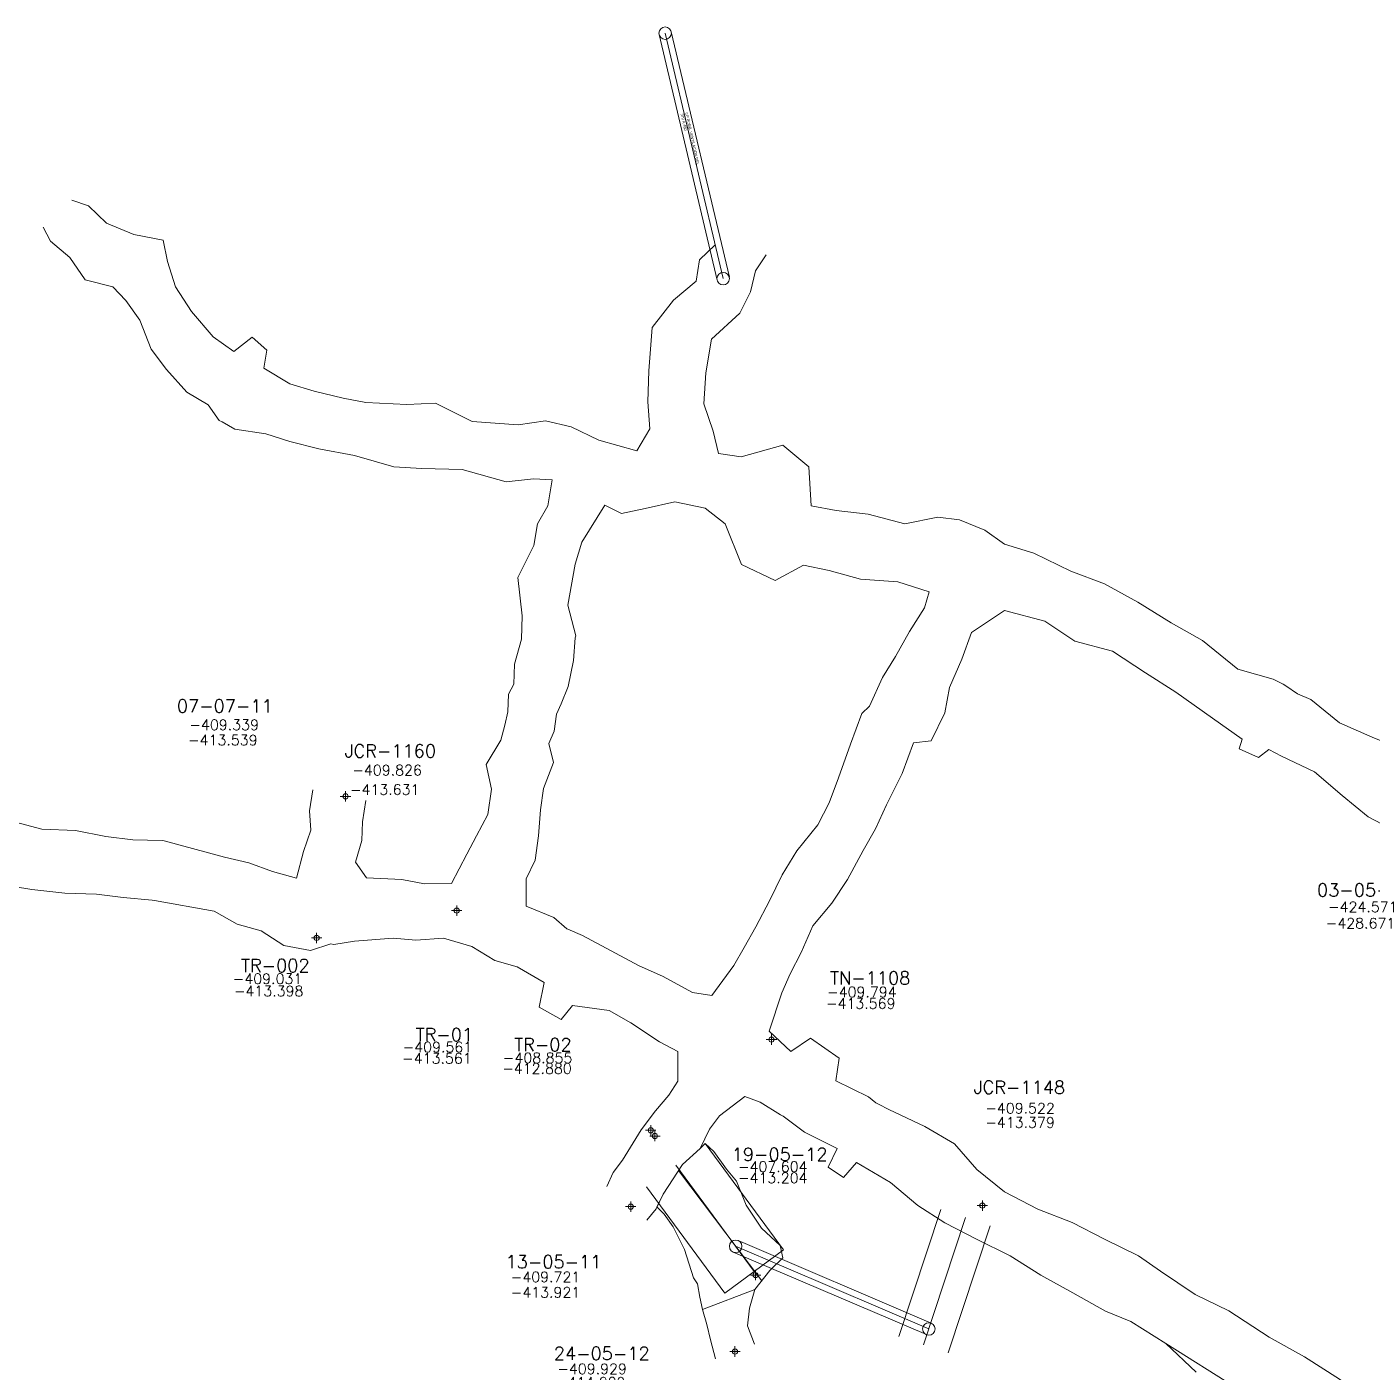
# Model space of a CAD drawing. Extents: x -47776 to 11079, y 0 to 10209.
# Drawn here: x 10492.4 to 10621.8, y 9881.9 to 10011.2 of the extents above; entities that cross this region are included whole.
import ezdxf
from ezdxf.enums import TextEntityAlignment as Align

# ---------------------------------------------------------------- set-up
doc = ezdxf.new("R2010")
doc.units = 0
doc.header["$MEASUREMENT"] = 0
doc.header["$PDMODE"] = 34
doc.header["$PDSIZE"] = 0.5
for name, color, linetype in [('CF-480-7855-EW-FIC', 226, 'Continuous'), ('CF-480-7855-EW-SCR', 226, 'Continuous'), ('F-480-7606-W-SCR', 5, 'Continuous'), ('R-480-7804-NW-FIC', 240, 'Continuous')]:
    doc.layers.add(name, color=color, linetype=linetype)
doc.styles.add('ROMAND', font='ROMAND.SHX')
doc.styles.add('ROMANS', font='ROMANS.SHX', dxfattribs={"width": 2.5})

# ---------------------------------------------------------------- blocks, each defined once
blk = doc.blocks.new('F2')
at = {"lineweight": 0}
blk.add_point((0, 0), dxfattribs=at)
at = {"lineweight": 0, "style": 'ROMAND'}
for tag, height, p in [('NOMBRE', 1.25, (0.2, 6.62)), ('CIELO', 1, (0.14, 4.62)), ('PISO', 1, (0.14, 3.25))]:
    blk.add_attdef(tag, text='', height=height, dxfattribs=at).set_placement(p, align=Align.CENTER)
at = {"lineweight": 0, "style": 'ROMANS', "flags": 1}
for tag, p in [('MINA', (-0.07, -3.26)), ('LOCALIZACION', (-0.07, -4.93)), ('ESTRUCTURA', (-0.07, -6.62)), ('NIVEL', (-0.07, -8.29)), ('OBRA', (-0.07, -10.12)), ('FECHA', (-0.07, -11.79)), ('ATRAS', (-0.07, -13.48)), ('TOPOGRAFO', (2.67, -15.3))]:
    blk.add_attdef(tag, text='', height=1.25, dxfattribs=at).set_placement(p, align=Align.CENTER)

msp = doc.modelspace()

# ---------------------------------------------------------------- linework, layer by layer
at = {"color": 6, "linetype": 'Continuous', "lineweight": 0, "elevation": -409.19, "flags": 128}
msp.add_lwpolyline([(10553.01, 9897.76), (10553.7, 9897.04), (10554.58, 9895.83), (10555.66, 9893.65), (10556.52, 9890.94), (10556.93, 9890.37), (10557.14, 9889.07), (10557.38, 9887.88), (10562.43, 9889.81), (10563.87, 9891.64), (10565.12, 9892.86), (10564.88, 9894.05), (10563.07, 9895.71), (10561.58, 9897.93), (10560.66, 9900.23), (10559.7, 9901.38), (10558.47, 9903.08), (10557.65, 9903.85), (10557.17, 9903.38), (10555.47, 9901.82), (10553.6, 9898.98)], close=True, dxfattribs=at)
at = {"color": 3, "linetype": 'Continuous', "lineweight": 0, "flags": 128}
for points in [[(10557.65, 9903.85), (10565.18, 9893.62)], [(10552.01, 9899.7), (10559.54, 9889.47)], [(10580.32, 9897.51), (10576.26, 9885.28)], [(10585.06, 9895.94), (10581.01, 9883.71)], [(10560.82, 9894.52), (10579.4, 9886.57)], [(10560.34, 9893.41), (10578.93, 9885.47)]]:
    msp.add_lwpolyline(points, dxfattribs=at)
at = {"color": 1, "linetype": 'Continuous', "lineweight": 0, "flags": 128}
for points, elevation in [([(10554.83, 9901.77), (10562.36, 9891.55)], -412.85), ([(10582.69, 9896.73), (10578.64, 9884.49)], -450.53), ([(10560.58, 9893.97), (10579.16, 9886.02)], -412.85)]:
    msp.add_lwpolyline(points, dxfattribs=dict(at, elevation=elevation))
at = {"color": 6, "linetype": 'Continuous', "lineweight": 0, "flags": 128}
for points, elevation in [([(10555.09, 9901.25), (10563.1, 9890.65)], -409.19), ([(10608.78, 9880.32), (10601.96, 9884.61)], -411.09)]:
    msp.add_lwpolyline(points, dxfattribs=dict(at, elevation=elevation))
at = {"color": 3, "linetype": 'Continuous', "lineweight": 0, "elevation": -408.35, "flags": 128}
msp.add_lwpolyline([(10565.18, 9893.62), (10559.54, 9889.47)], dxfattribs=at)
at = {"color": 3, "linetype": 'Continuous', "lineweight": 0}
for centre in [(10560.58, 9893.97, -412.85), (10579.16, 9886.02, -412.85)]:
    msp.add_circle(centre, 0.6, dxfattribs=at)
at = {"layer": 'CF-480-7855-EW-SCR', "color": 5, "linetype": 'Continuous', "lineweight": 0}
for points in [[(10539.64, 9958.28, -410.98), (10540.06, 9954.6, -407.85), (10539.99, 9952.36, -407.33), (10539.31, 9949.94, -407.55), (10539.27, 9948.02, -408.1), (10538.75, 9947.05, -409.1), (10538.69, 9945.35, -409.74), (10538.4, 9944.06, -410.05), (10537.99, 9942.62, -408.88), (10536.58, 9940.29, -409.12), (10537.11, 9937.91, -409.19), (10536.74, 9935.47, -409.3), (10535.68, 9933.43, -409.6), (10534.73, 9931.67, -409.67), (10533.27, 9928.84, -409.61)], [(10539.64, 9958.28, -414.68), (10540.06, 9954.6, -412.95), (10539.99, 9952.36, -413.43), (10539.31, 9949.94, -413.25), (10539.27, 9948.02, -413.4), (10538.75, 9947.05, -413.5), (10538.69, 9945.35, -413.64), (10538.4, 9944.06, -413.75), (10537.99, 9942.62, -413.08), (10536.58, 9940.29, -413.22), (10537.11, 9937.91, -413.39), (10536.74, 9935.47, -413.5), (10535.68, 9933.43, -413.7), (10534.73, 9931.67, -413.67), (10533.27, 9928.84, -413.81)], [(10545.21, 9952.67, -407.83), (10545.14, 9952.48, -407.85), (10544.98, 9950.28, -407.33), (10544.48, 9947.79, -407.55), (10543.79, 9946.13, -408.1), (10543.37, 9945.12, -409.1), (10543.12, 9943.5, -409.74), (10542.63, 9942.3, -410.05), (10543.07, 9940.5, -408.88), (10542.12, 9937.98, -409.12), (10541.82, 9935.95, -409.19), (10541.64, 9933.43, -409.3), (10541.31, 9931.09, -409.6), (10540.45, 9929.29, -409.67), (10540.43, 9926.67, -409.07)], [(10545.21, 9952.67, -412.93), (10545.14, 9952.48, -412.95), (10544.98, 9950.28, -413.43), (10544.48, 9947.79, -413.25), (10543.79, 9946.13, -413.4), (10543.37, 9945.12, -413.5), (10543.12, 9943.5, -413.64), (10542.63, 9942.3, -413.75), (10543.07, 9940.5, -413.08), (10542.12, 9937.98, -413.22), (10541.82, 9935.95, -413.39), (10541.64, 9933.43, -413.5), (10541.31, 9931.09, -413.7), (10540.45, 9929.29, -413.67), (10540.43, 9926.67, -413.67)], [(10519.93, 9937.87, -409.34), (10519.62, 9935.83, -409.4), (10519.75, 9933.99, -409.2), (10519.03, 9931.92, -409.08), (10518.37, 9929.37, -409.48)], [(10519.93, 9937.87, -413.54), (10519.62, 9935.83, -413.4), (10519.75, 9933.99, -413.2), (10519.03, 9931.92, -413.08), (10518.37, 9929.37, -413.38)], [(10525.03, 9936.84, -409.34), (10524.71, 9934.79, -409.4), (10524.65, 9932.99, -409.2), (10524.02, 9930.91, -409.08), (10525.1, 9929.41, -409.16)], [(10525.03, 9936.84, -413.54), (10524.71, 9934.79, -413.4), (10524.65, 9932.99, -413.2), (10524.02, 9930.91, -413.08), (10525.1, 9929.41, -413.46)], [(10490.88, 9936.39, -409.81), (10490.88, 9936.39, -409.81), (10490.85, 9934.88, -409.84), (10493.86, 9934.08, -409.43), (10497.09, 9933.95, -409.52), (10500.03, 9933.36, -409.8), (10502.61, 9933.04, -409.6), (10505.44, 9932.97, -409.69), (10505.64, 9932.94, -409.69)], [(10490.88, 9936.39, -413.61), (10490.88, 9936.39, -413.61), (10490.85, 9934.88, -413.74), (10493.86, 9934.08, -413.73), (10497.09, 9933.95, -413.62), (10500.03, 9933.36, -413.5), (10502.61, 9933.04, -413.5), (10505.44, 9932.97, -413.39), (10505.64, 9932.94, -413.39)], [(10505.64, 9932.94, -409.69), (10511.43, 9931.39, -409.1), (10513.77, 9930.85, -409.39), (10516.05, 9930.01, -409.19), (10518.37, 9929.37, -409.48)], [(10505.64, 9932.94, -413.39), (10511.43, 9931.39, -413.3), (10513.77, 9930.85, -413.39), (10516.05, 9930.01, -413.39), (10518.37, 9929.37, -413.38)], [(10525.1, 9929.41, -409.16), (10528.48, 9929.25, -409.37), (10530.65, 9928.83, -410), (10533.27, 9928.84, -409.61)], [(10525.1, 9929.41, -413.46), (10528.48, 9929.25, -414.07), (10530.65, 9928.83, -414), (10533.27, 9928.84, -413.81)], [(10490.51, 9927, -409.81), (10490.51, 9927, -409.81), (10491.15, 9928.55, -409.84), (10492.9, 9928.26, -409.43), (10496.09, 9927.93, -409.52), (10499.11, 9927.84, -409.8), (10501.69, 9927.51, -409.6), (10504.49, 9927.25, -409.69), (10504.69, 9927.22, -409.69)], [(10490.51, 9927, -413.61), (10490.51, 9927, -413.61), (10491.15, 9928.55, -413.74), (10492.9, 9928.26, -413.73), (10496.09, 9927.93, -413.62), (10499.11, 9927.84, -413.5), (10501.69, 9927.51, -413.5), (10504.49, 9927.25, -413.39), (10504.69, 9927.22, -413.39)], [(10504.69, 9927.22, -409.69), (10510.44, 9926.19, -409.1), (10512.65, 9924.95, -409.39), (10514.97, 9924.31, -409.19), (10517.14, 9922.88, -409.48), (10519.7, 9922.4, -408.77), (10521.65, 9923.04, -408.96), (10521.95, 9922.99, -408.96), (10523.94, 9923.32, -409.16)], [(10504.69, 9927.22, -413.39), (10510.44, 9926.19, -413.3), (10512.65, 9924.95, -413.39), (10514.97, 9924.31, -413.39), (10517.14, 9922.88, -413.38), (10519.7, 9922.4, -413.47), (10521.65, 9923.04, -413.36), (10521.95, 9922.99, -413.36), (10523.94, 9923.32, -413.46)], [(10540.43, 9926.67, -409.07), (10543.1, 9925.57, -409.67), (10544.35, 9924.48, -409.53), (10544.45, 9924.46, -409.52), (10545.87, 9923.85, -409.98)], [(10540.43, 9926.67, -413.67), (10543.1, 9925.57, -413.57), (10544.35, 9924.48, -413.53), (10544.45, 9924.46, -413.52), (10545.87, 9923.85, -413.48)], [(10545.87, 9923.85, -409.98), (10551.32, 9920.95, -409.38), (10553.54, 9919.95, -409.42), (10556.44, 9918.36, -409.33), (10558.29, 9918.09, -409.01)], [(10545.87, 9923.85, -413.48), (10551.32, 9920.95, -413.78), (10553.54, 9919.95, -413.42), (10556.44, 9918.36, -413.33), (10558.29, 9918.09, -413.71)], [(10523.94, 9923.32, -409.16), (10527.65, 9923.61, -409.37), (10529.84, 9923.39, -410), (10532.5, 9923.6, -409.61), (10535.21, 9922.8, -409.62), (10537.44, 9921.46, -409.54), (10539.57, 9920.84, -409.07), (10542.17, 9919.34, -409.67), (10541.69, 9916.96, -409.53), (10543.82, 9915.76, -409.52), (10544.88, 9917.12, -409.98)], [(10523.94, 9923.32, -413.46), (10527.65, 9923.61, -414.07), (10529.84, 9923.39, -414), (10532.5, 9923.6, -413.81), (10535.21, 9922.8, -413.72), (10537.44, 9921.46, -413.64), (10539.57, 9920.84, -413.67), (10542.17, 9919.34, -413.57), (10541.69, 9916.96, -413.53), (10543.82, 9915.76, -413.52), (10544.88, 9917.12, -413.48)], [(10544.88, 9917.12, -409.98), (10548.42, 9916.64, -409.38), (10550.52, 9915.46, -409.42), (10553.26, 9913.62, -409.33), (10555.03, 9912.7, -409.01)], [(10544.88, 9917.12, -413.48), (10548.42, 9916.64, -413.78), (10550.52, 9915.46, -413.42), (10553.26, 9913.62, -413.33), (10555.03, 9912.7, -413.71)], [(10563.8, 9914.65, -409.01), (10565.88, 9912.69, -409.34), (10567.78, 9913.99, -409.55), (10570.55, 9912.06, -409.56), (10570.21, 9909.89, -409.67)], [(10563.8, 9914.65, -413.71), (10565.88, 9912.69, -413.64), (10567.78, 9913.99, -413.75), (10570.55, 9912.06, -413.76), (10570.21, 9909.89, -413.77)], [(10548.21, 9899.71, -409.72), (10548.82, 9901.06, -409.87), (10549.7, 9902.26, -409.74), (10551.49, 9905.17, -409.7), (10552.89, 9906.98, -409.25), (10554.17, 9908.5, -409.77), (10555.04, 9909.85, -408.44), (10555.03, 9912.7, -409.01)], [(10548.21, 9899.71, -413.92), (10548.82, 9901.06, -414.07), (10549.7, 9902.26, -413.24), (10551.49, 9905.17, -414.1), (10552.89, 9906.98, -413.85), (10554.17, 9908.5, -413.87), (10555.04, 9909.85, -413.94), (10555.03, 9912.7, -413.71)], [(10570.21, 9909.89, -409.67), (10573.35, 9908.33, -409.42), (10574.07, 9907.77, -409.1), (10574.32, 9907.62, -409.1), (10575.31, 9907.13, -408.18), (10578.77, 9905.49, -408.73)], [(10570.21, 9909.89, -413.77), (10573.35, 9908.33, -413.72), (10574.07, 9907.77, -413.7), (10574.32, 9907.62, -413.7), (10575.31, 9907.13, -413.68), (10578.77, 9905.49, -413.83)], [(10552.03, 9896.49, -409.72), (10552.95, 9897.58, -409.87), (10553.6, 9898.98, -409.74), (10555.47, 9901.82, -409.7), (10557.17, 9903.38, -409.25), (10558.07, 9905.22, -409.77), (10559.02, 9906.5, -408.44), (10561.47, 9908.37, -408.93)], [(10552.03, 9896.49, -413.92), (10552.95, 9897.58, -414.07), (10553.6, 9898.98, -413.24), (10555.47, 9901.82, -414.1), (10557.17, 9903.38, -413.85), (10558.07, 9905.22, -413.87), (10559.02, 9906.5, -413.94), (10561.47, 9908.37, -413.68)], [(10561.47, 9908.37, -408.93), (10562.93, 9907.81, -409.34), (10564.89, 9906.62, -409.55), (10565.15, 9906.47, -409.56), (10567.19, 9904.94, -409.67)], [(10561.47, 9908.37, -413.68), (10562.93, 9907.81, -413.64), (10564.89, 9906.62, -413.75), (10565.15, 9906.47, -413.76), (10567.19, 9904.94, -413.77)], [(10567.19, 9904.94, -409.67), (10570.33, 9903.38, -409.42), (10569.48, 9901.59, -409.1), (10570.95, 9900.59, -409.1), (10572.19, 9902.01, -408.18), (10575.48, 9900.11, -408.73)], [(10567.19, 9904.94, -413.77), (10570.33, 9903.38, -413.72), (10569.48, 9901.59, -413.7), (10570.95, 9900.59, -413.7), (10572.19, 9902.01, -413.68), (10575.48, 9900.11, -413.83)], [(10578.77, 9905.49, -408.73), (10581.62, 9903.81, -408.84), (10583.77, 9901.36, -409.48), (10586.44, 9899.2, -409.13), (10589.64, 9897.53, -409.28), (10592.95, 9896.26, -409.23), (10596.06, 9894.64, -408.98), (10599.31, 9893.06, -409.13)], [(10578.77, 9905.49, -413.83), (10581.62, 9903.81, -413.44), (10583.77, 9901.36, -413.38), (10586.44, 9899.2, -413.23), (10589.64, 9897.53, -413.28), (10592.95, 9896.26, -413.33), (10596.06, 9894.64, -413.48), (10599.31, 9893.06, -413.53)], [(10563.07, 9895.71, -407.72), (10563.07, 9895.71, -407.72), (10563.07, 9895.71, -407.72), (10561.58, 9897.93, -408.37), (10560.66, 9900.23, -408.68), (10559.7, 9901.38, -409.15), (10558.47, 9903.08, -409.24)], [(10563.07, 9895.71, -413.42), (10563.07, 9895.71, -413.42), (10563.07, 9895.71, -413.42), (10561.58, 9897.93, -413.57), (10560.66, 9900.23, -413.58), (10559.7, 9901.38, -413.55), (10558.47, 9903.08, -413.74)], [(10575.48, 9900.11, -408.73), (10578.09, 9897.88, -408.84), (10580.71, 9896.21, -409.48), (10583.73, 9894.64, -409.13), (10586.98, 9893.06, -409.28), (10589.94, 9891.19, -409.23), (10593, 9889.48, -408.98), (10596.14, 9887.73, -409.13)], [(10575.48, 9900.11, -413.83), (10578.09, 9897.88, -413.44), (10580.71, 9896.21, -413.38), (10583.73, 9894.64, -413.23), (10586.98, 9893.06, -413.28), (10589.94, 9891.19, -413.33), (10593, 9889.48, -413.48), (10596.14, 9887.73, -413.53)], [(10557.14, 9889.07, -413.08), (10556.93, 9890.37, -413.42), (10556.52, 9890.94, -413.45), (10555.66, 9893.65, -413.57), (10554.58, 9895.83, -413.58), (10553.7, 9897.04, -413.55), (10553.01, 9897.76, -413.64)], [(10556.93, 9890.37, -407.62), (10556.93, 9890.37, -407.62), (10556.52, 9890.94, -407.65), (10555.66, 9893.65, -408.37), (10554.58, 9895.83, -408.68), (10553.7, 9897.04, -409.15), (10553.01, 9897.76, -409.19)], [(10562.39, 9884.56, -409.93), (10561.72, 9886.33, -409.94), (10561.93, 9888.01, -410.23), (10562.43, 9889.81, -409.71), (10563.87, 9891.64, -408.28), (10565.12, 9892.86, -408.12), (10564.88, 9894.05, -408.19), (10563.07, 9895.71, -407.72)], [(10562.39, 9884.56, -414.03), (10561.72, 9886.33, -413.94), (10561.93, 9888.01, -414.03), (10562.43, 9889.81, -413.61), (10563.87, 9891.64, -413.08), (10565.12, 9892.86, -412.92), (10564.88, 9894.05, -412.79), (10563.07, 9895.71, -413.42)], [(10599.31, 9893.06, -409.13), (10601.43, 9891.56, -409.9), (10604.77, 9889.34, -410), (10608.02, 9887.76, -409.8), (10611.87, 9885.24, -410), (10615.27, 9883.33, -410.11), (10618.66, 9881.2, -410.51), (10621.51, 9879.15, -410.51), (10623.29, 9878.22, -410.61), (10623.54, 9878.07, -410.61), (10623.54, 9878.07, -410.61)], [(10599.31, 9893.06, -413.53), (10601.43, 9891.56, -413.9), (10604.77, 9889.34, -414.1), (10608.02, 9887.76, -414.1), (10611.87, 9885.24, -414.1), (10615.27, 9883.33, -414.01), (10618.66, 9881.2, -414.11), (10621.51, 9879.15, -414.21), (10623.29, 9878.22, -414.21), (10623.54, 9878.07, -414.21), (10623.54, 9878.07, -414.21)], [(10558.66, 9883.13, -409.93), (10558.17, 9884.98, -409.94), (10557.82, 9886.45, -410.23), (10557.38, 9887.88, -409.71), (10557.14, 9889.07, -408.28), (10556.93, 9890.37, -407.62), (10556.93, 9890.37, -407.62), (10556.93, 9890.37, -407.62)], [(10558.66, 9883.13, -414.03), (10558.17, 9884.98, -413.94), (10557.82, 9886.45, -414.03), (10557.38, 9887.88, -413.61), (10557.14, 9889.07, -413.08), (10557.14, 9889.07, -413.08), (10557.14, 9889.07, -413.08), (10557.14, 9889.07, -413.08)], [(10596.14, 9887.73, -409.13), (10598.57, 9886.74, -409.9), (10601.96, 9884.61, -410), (10604.88, 9881.87, -411.09)], [(10596.14, 9887.73, -413.53), (10598.57, 9886.74, -413.9), (10601.96, 9884.61, -414.1), (10604.88, 9881.87, -414.79)]]:
    msp.add_polyline3d(points, dxfattribs=at)
at = {"layer": 'F-480-7606-W-SCR', "color": 5, "linetype": 'Continuous', "lineweight": 0, "flags": 128}
for points in [[(10558.81, 9986.87), (10553.23, 10010.48)], [(10559.39, 9987.01), (10553.81, 10010.62)], [(10559.98, 9987.15), (10554.39, 10010.75)]]:
    msp.add_lwpolyline(points, dxfattribs=at)
at = {"layer": 'F-480-7606-W-SCR', "color": 5, "linetype": 'Continuous', "lineweight": 0}
for points in [[(10496.76, 9994.56, -409.26), (10498.36, 9994.01, -409.51), (10500.07, 9992.33, -409.3), (10502.72, 9991.25, -409.8), (10505.54, 9990.72, -409.79), (10505.96, 9988.66, -409.65), (10506.72, 9986.23, -409.64), (10508.27, 9983.84, -410.64)], [(10496.76, 9994.56, -413.66), (10498.36, 9994.01, -413.81), (10500.07, 9992.33, -413.9), (10502.72, 9991.25, -414.1), (10505.54, 9990.72, -414.19), (10505.96, 9988.66, -414.35), (10506.72, 9986.23, -414.24), (10508.27, 9983.84, -414.34)], [(10493.98, 9991.97, -409.26), (10494.71, 9990.6, -409.51), (10496.57, 9989.05, -409.3), (10498.05, 9986.88, -409.8), (10500.71, 9986.22, -409.79), (10501.94, 9984.91, -409.65), (10503.29, 9983.02, -409.64), (10504.39, 9980.23, -410.64)], [(10493.98, 9991.97, -413.66), (10494.71, 9990.6, -413.81), (10496.57, 9989.05, -413.9), (10498.05, 9986.88, -414.1), (10500.71, 9986.22, -414.19), (10501.94, 9984.91, -414.35), (10503.29, 9983.02, -414.24), (10504.39, 9980.23, -414.34)], [(10558.6, 9990.26, -409.2), (10557.1, 9988.83, -409.03), (10556.8, 9986.76, -408.79), (10554.61, 9984.95, -409.46), (10552.56, 9982.3, -409.69)], [(10558.6, 9990.26, -412.3), (10557.1, 9988.83, -412.43), (10556.8, 9986.76, -412.59), (10554.61, 9984.95, -412.86), (10552.56, 9982.3, -413.09)], [(10563.51, 9989.3, -409.2), (10562.5, 9987.77, -409.03), (10562, 9985.74, -408.79), (10560.99, 9983.7, -409.46), (10558.25, 9981.19, -409.69)], [(10563.51, 9989.3, -412.3), (10562.5, 9987.77, -412.43), (10562, 9985.74, -412.59), (10560.99, 9983.7, -412.86), (10558.25, 9981.19, -413.09)], [(10508.27, 9983.84, -410.64), (10508.27, 9983.84, -410.64), (10508.27, 9983.84, -410.64), (10510.35, 9981.42, -410.38), (10512.34, 9980.02, -410.63), (10514.08, 9981.38, -410.56), (10515.51, 9980.12, -410.57), (10515.23, 9978.41, -410.8), (10517.71, 9976.88, -409.86), (10520.05, 9976.2, -410.01), (10522.83, 9975.53, -410.57)], [(10508.27, 9983.84, -414.34), (10508.27, 9983.84, -414.34), (10508.27, 9983.84, -414.34), (10510.35, 9981.42, -414.18), (10512.34, 9980.02, -414.33), (10514.08, 9981.38, -414.36), (10515.51, 9980.12, -414.37), (10515.23, 9978.41, -414.3), (10517.71, 9976.88, -414.36), (10520.05, 9976.2, -414.31), (10522.83, 9975.53, -414.47)], [(10552.56, 9982.3, -409.69), (10552.24, 9978.14, -409.64), (10552.13, 9975.16, -409.65), (10552.33, 9972.56, -410.22), (10552.33, 9972.56, -410.22), (10551.07, 9970.45, -410.79)], [(10552.56, 9982.3, -413.09), (10552.24, 9978.14, -413.84), (10552.13, 9975.16, -414.15), (10552.33, 9972.56, -414.52), (10552.33, 9972.56, -414.52), (10551.07, 9970.45, -414.79)], [(10558.25, 9981.19, -409.69), (10557.73, 9977.94, -409.64), (10557.52, 9974.96, -409.65), (10558.43, 9972.34, -410.22), (10558.43, 9972.34, -410.22), (10558.93, 9970.19, -410.39)], [(10558.25, 9981.19, -413.09), (10557.73, 9977.94, -413.84), (10557.52, 9974.96, -414.15), (10558.43, 9972.34, -414.52), (10558.93, 9970.19, -415.09), (10558.93, 9970.19, -415.09)], [(10504.39, 9980.23, -410.64), (10504.39, 9980.23, -410.64), (10505.84, 9978.26, -410.62), (10507.8, 9976.1, -410.38), (10509.87, 9974.88, -410.63), (10510.93, 9973.38, -410.56), (10511.2, 9973.25, -410.57), (10512.42, 9972.55, -410.8), (10515.42, 9972.1, -409.86), (10517.71, 9971.34, -410.01), (10520.49, 9970.66, -410.57)], [(10504.39, 9980.23, -414.34), (10504.39, 9980.23, -414.34), (10505.84, 9978.26, -414.22), (10507.8, 9976.1, -414.18), (10509.87, 9974.88, -414.33), (10510.93, 9973.38, -414.36), (10511.2, 9973.25, -414.37), (10512.42, 9972.55, -414.3), (10515.42, 9972.1, -414.36), (10517.71, 9971.34, -414.31), (10520.49, 9970.66, -414.47)], [(10522.83, 9975.53, -414.47), (10525.01, 9975.11, -414.71), (10528.95, 9974.9, -414.87), (10531.73, 9975.03, -414.94), (10535.25, 9973.27, -414.7), (10539.68, 9972.96, -414.36), (10542.31, 9973.33, -414.33)], [(10522.83, 9975.53, -410.57), (10525.01, 9975.11, -411.01), (10528.95, 9974.9, -410.77), (10531.73, 9975.03, -410.94), (10535.25, 9973.27, -410.7), (10539.68, 9972.96, -410.66), (10542.31, 9973.33, -410.33)], [(10542.31, 9973.33, -410.33), (10544.77, 9972.76, -410.32), (10547.44, 9971.47, -410.29), (10551.07, 9970.45, -410.79)], [(10542.31, 9973.33, -414.33), (10544.77, 9972.76, -414.72), (10547.44, 9971.47, -415.69), (10551.07, 9970.45, -414.79)], [(10520.49, 9970.66, -414.47), (10523.94, 9970.02, -414.71), (10527.7, 9968.93, -414.87), (10530.42, 9968.77, -414.94), (10534.28, 9968.67, -414.7), (10538.53, 9967.48, -414.36), (10541.14, 9967.75, -414.33)], [(10520.49, 9970.66, -410.57), (10523.94, 9970.02, -411.01), (10527.7, 9968.93, -410.77), (10530.42, 9968.77, -410.94), (10534.28, 9968.67, -410.7), (10538.53, 9967.48, -410.66), (10541.14, 9967.75, -410.33)], [(10558.93, 9970.19, -410.39), (10561.11, 9969.87, -410.72), (10565.12, 9971, -411.08), (10567.61, 9968.92, -411.08), (10567.83, 9965.15, -410.89)], [(10558.93, 9970.19, -415.09), (10561.11, 9969.87, -415.12), (10565.12, 9971, -415.08), (10567.61, 9968.92, -415.08), (10567.83, 9965.15, -415.29)], [(10539.64, 9958.28, -410.98), (10541.17, 9961.34, -410.01), (10541.53, 9963.44, -410.08), (10542.52, 9965.18, -410.34), (10542.93, 9967.68, -410.32)], [(10539.64, 9958.28, -414.68), (10541.17, 9961.34, -414.51), (10541.53, 9963.44, -414.58), (10542.52, 9965.18, -414.54), (10542.93, 9967.68, -414.72)], [(10541.14, 9967.75, -410.33), (10542.93, 9967.68, -410.32)], [(10541.14, 9967.75, -414.33), (10542.93, 9967.68, -414.72)], [(10545.21, 9952.67, -407.83), (10544.44, 9955.61, -410.01), (10545.14, 9959.56, -410.08), (10545.78, 9961.66, -410.34), (10548.02, 9965.24, -409.97)], [(10545.21, 9952.67, -412.93), (10544.44, 9955.61, -414.51), (10545.14, 9959.56, -414.58), (10545.78, 9961.66, -414.54), (10548.02, 9965.24, -414.37)], [(10548.02, 9965.24, -409.97), (10549.61, 9964.42, -410.79)], [(10548.02, 9965.24, -414.37), (10549.61, 9964.42, -414.79)], [(10549.61, 9964.42, -410.79), (10551.88, 9964.9, -410.72), (10554.72, 9965.55, -411.05), (10557.65, 9964.94, -410.39), (10559.56, 9963.45, -410.72), (10561.15, 9959.52, -411.08), (10564.38, 9958, -411.08), (10567.11, 9959.45, -410.89)], [(10549.61, 9964.42, -414.79), (10551.88, 9964.9, -414.92), (10554.72, 9965.55, -415.05), (10557.65, 9964.94, -415.09), (10559.56, 9963.45, -415.12), (10561.15, 9959.52, -415.08), (10564.38, 9958, -415.08), (10567.11, 9959.45, -415.29)], [(10567.83, 9965.15, -410.89), (10570.25, 9964.72, -411.44), (10573.33, 9964.35, -411.68), (10576.84, 9963.43, -411.11), (10580.04, 9964.06, -410.75), (10582.12, 9963.82, -410.91)], [(10567.83, 9965.15, -415.29), (10570.25, 9964.72, -415.54), (10573.33, 9964.35, -415.68), (10576.84, 9963.43, -415.31), (10580.04, 9964.06, -415.35), (10582.12, 9963.82, -415.31)], [(10582.12, 9963.82, -410.91), (10584.53, 9962.82, -410.84), (10586.44, 9961.49, -411.83), (10589.27, 9960.6, -410.43), (10592.81, 9958.88, -411.62), (10596.05, 9957.66, -411.21), (10599.26, 9955.89, -412.51), (10602.46, 9953.9, -411.8), (10605.49, 9952.23, -411.89), (10608.88, 9949.47, -411.68), (10612.26, 9948.51, -411.38), (10613.23, 9948.01, -411.48), (10613.5, 9947.87, -411.47), (10614.6, 9947.08, -411.87), (10615.88, 9946.53, -411.17), (10618.66, 9944.31, -411.06), (10621.79, 9942.92, -411.66), (10624.74, 9941.73, -411.95), (10626.32, 9943.35, -411.55), (10628.49, 9942.32, -411.55), (10628.19, 9940.29, -411.54)], [(10582.12, 9963.82, -415.31), (10584.53, 9962.82, -415.74), (10586.44, 9961.49, -415.73), (10589.27, 9960.6, -415.53), (10592.81, 9958.88, -415.42), (10596.05, 9957.66, -415.61), (10599.26, 9955.89, -415.71), (10602.46, 9953.9, -415.8), (10605.49, 9952.23, -415.99), (10608.88, 9949.47, -415.98), (10612.26, 9948.51, -416.18), (10613.23, 9948.01, -416.18), (10613.5, 9947.87, -416.17), (10614.6, 9947.08, -416.07), (10615.88, 9946.53, -415.97), (10618.66, 9944.31, -415.96), (10621.79, 9942.92, -416.06), (10624.74, 9941.73, -416.05), (10626.32, 9943.35, -416.05), (10628.49, 9942.32, -416.05), (10628.19, 9940.29, -416.04)], [(10567.11, 9959.45, -415.29), (10569.57, 9958.96, -415.54), (10572.59, 9958.1, -415.68), (10576.19, 9957.87, -415.31), (10579.19, 9956.91, -415.35)], [(10567.11, 9959.45, -410.89), (10569.57, 9958.96, -411.44), (10572.59, 9958.1, -411.68), (10576.19, 9957.87, -411.11), (10579.19, 9956.91, -410.75)], [(10575.94, 9950.67, -410.12), (10575.94, 9950.67, -410.12), (10575.94, 9950.67, -410.12), (10577.3, 9953.07, -409.56), (10578.73, 9955.36, -410.71), (10579.19, 9956.91, -410.75)], [(10575.94, 9950.67, -414.62), (10575.94, 9950.67, -414.62), (10575.94, 9950.67, -414.62), (10577.3, 9953.07, -415.06), (10578.73, 9955.36, -415.21), (10579.19, 9956.91, -415.35)], [(10581.16, 9947.71, -410.12), (10581.16, 9947.71, -410.12), (10581.16, 9947.71, -410.12), (10582.34, 9950.41, -409.56), (10583.25, 9952.99, -410.71), (10586.43, 9955.09, -410.43)], [(10581.16, 9947.71, -414.62), (10581.16, 9947.71, -414.62), (10581.16, 9947.71, -414.62), (10582.34, 9950.41, -415.06), (10583.25, 9952.99, -415.21), (10586.43, 9955.09, -415.53)], [(10586.43, 9955.09, -415.53), (10590.33, 9954.08, -415.42), (10593.2, 9952.15, -415.61), (10596.83, 9951.18, -415.71), (10599.98, 9949.1, -415.8), (10602.92, 9947.25, -415.99), (10606.45, 9944.76, -415.98), (10609.28, 9942.73, -416.18), (10609, 9941.8, -416.18), (10610.87, 9940.96, -416.17), (10611.85, 9941.75, -416.07), (10613.08, 9941.11, -415.97), (10616.23, 9939.6, -415.96), (10618.9, 9937.32, -416.06), (10621.39, 9935.25, -416.05), (10622.76, 9934.54, -416.05), (10623.03, 9934.4, -416.05), (10625.12, 9934.34, -416.04)], [(10586.43, 9955.09, -410.43), (10590.33, 9954.08, -411.62), (10593.2, 9952.15, -411.21), (10596.83, 9951.18, -412.51), (10599.98, 9949.1, -411.8), (10602.92, 9947.25, -411.89), (10606.45, 9944.76, -411.68), (10609.28, 9942.73, -411.38), (10609, 9941.8, -411.48), (10610.87, 9940.96, -411.47), (10611.85, 9941.75, -411.87), (10613.08, 9941.11, -411.17), (10616.23, 9939.6, -411.06), (10618.9, 9937.32, -411.66), (10621.39, 9935.25, -411.95), (10622.76, 9934.54, -411.55), (10623.03, 9934.4, -411.55), (10625.12, 9934.34, -411.54)], [(10568.49, 9934.48, -410.78), (10569.58, 9936.62, -410.74), (10570.48, 9939.01, -409.8), (10571.62, 9942.25, -409.18), (10572.71, 9945.19, -410.06), (10573.47, 9945.91, -409.99), (10574.69, 9948.67, -410.16), (10575.94, 9950.67, -410.12)], [(10568.49, 9934.48, -414.58), (10569.58, 9936.62, -414.64), (10570.48, 9939.01, -414.5), (10571.62, 9942.25, -414.68), (10572.71, 9945.19, -414.56), (10573.47, 9945.91, -414.69), (10574.69, 9948.67, -414.56), (10575.94, 9950.67, -414.62)], [(10572.84, 9932.02, -410.78), (10574.02, 9934.11, -410.74), (10575.09, 9936.4, -409.8), (10576.58, 9939.44, -409.18), (10577.67, 9942.38, -410.06), (10579.38, 9942.56, -409.99), (10580.69, 9945.27, -410.16), (10581.16, 9947.71, -410.12)], [(10572.84, 9932.02, -414.58), (10574.02, 9934.11, -414.64), (10575.09, 9936.4, -414.5), (10576.58, 9939.44, -414.68), (10577.67, 9942.38, -414.56), (10579.38, 9942.56, -414.69), (10580.69, 9945.27, -414.56), (10581.16, 9947.71, -414.62)], [(10568.49, 9934.48, -414.58), (10566.48, 9931.99, -413.91), (10565.05, 9929.7, -413.72), (10563.84, 9927.17, -413.73), (10562.54, 9924.69, -413.63), (10561.4, 9922.69, -413.66), (10560.41, 9920.96, -413.99), (10558.29, 9918.09, -413.71)], [(10568.49, 9934.48, -410.78), (10566.48, 9931.99, -410.51), (10565.05, 9929.7, -409.32), (10563.84, 9927.17, -409.83), (10562.54, 9924.69, -410.13), (10561.4, 9922.69, -409.86), (10560.41, 9920.96, -409.59), (10558.29, 9918.09, -409.01)], [(10572.84, 9932.02, -414.58), (10571.34, 9929.22, -413.91), (10569.83, 9926.97, -413.72), (10568.01, 9924.79, -413.73), (10566.88, 9922.21, -413.63), (10565.83, 9920.17, -413.66), (10565.01, 9918.33, -413.99), (10563.8, 9914.65, -413.71)], [(10572.84, 9932.02, -410.78), (10571.34, 9929.22, -410.51), (10569.83, 9926.97, -409.32), (10568.01, 9924.79, -409.83), (10566.88, 9922.21, -410.13), (10565.83, 9920.17, -409.86), (10565.01, 9918.33, -409.59), (10563.8, 9914.65, -409.01)]]:
    msp.add_polyline3d(points, dxfattribs=at)
for centre in [(10553.81, 10010.62), (10559.39, 9987.01)]:
    msp.add_circle(centre, 0.6, dxfattribs=at)

# ---------------------------------------------------------------- block references
at = {"layer": 'CF-480-7855-EW-FIC', "color": 8, "linetype": 'Continuous', "lineweight": 0}
ref = msp.add_blockref('F2', (10523.07, 9937.23, -409.34), dxfattribs=at)
ref.add_attrib('NOMBRE', '07-07-11', dxfattribs={"layer": '0', "lineweight": 0, "height": 1.25, "style": 'ROMAND'}).set_placement((10511.46, 9945.29, -409.34), align=Align.CENTER)
ref.add_attrib('CIELO', '-409.339', dxfattribs={"layer": '0', "lineweight": 0, "height": 1, "style": 'ROMAND'}).set_placement((10511.4, 9943.61, -409.34), align=Align.CENTER)
ref.add_attrib('PISO', '-413.539', dxfattribs={"layer": '0', "lineweight": 0, "height": 1, "style": 'ROMAND'}).set_placement((10511.27, 9942.14, -409.34), align=Align.CENTER)
ref = msp.add_blockref('F2', (10533.76, 9926.25, -409.83), dxfattribs=at)
ref.add_attrib('NOMBRE', 'JCR-1160', dxfattribs={"layer": '0', "lineweight": 0, "height": 1.25, "style": 'ROMAND'}).set_placement((10527.38, 9940.97, -409.83), align=Align.CENTER)
ref.add_attrib('CIELO', '-409.826', dxfattribs={"layer": '0', "lineweight": 0, "height": 1, "style": 'ROMAND'}).set_placement((10527.07, 9939.25, -409.83), align=Align.CENTER)
ref.add_attrib('PISO', '-413.631', dxfattribs={"layer": '0', "lineweight": 0, "height": 1, "style": 'ROMAND'}).set_placement((10526.84, 9937.38, -409.83), align=Align.CENTER)
ref = msp.add_blockref('F2', (10520.29, 9923.62, -409.03), dxfattribs=at)
ref.add_attrib('NOMBRE', 'TR-002', dxfattribs={"layer": '0', "lineweight": 0, "height": 1.25, "style": 'ROMAND'}).set_placement((10516.32, 9920.34, -409.03), align=Align.CENTER)
ref.add_attrib('CIELO', '-409.031', dxfattribs={"layer": '0', "lineweight": 0, "height": 1, "style": 'ROMAND'}).set_placement((10515.57, 9919.19, -409.03), align=Align.CENTER)
ref.add_attrib('PISO', '-413.398', dxfattribs={"layer": '0', "lineweight": 0, "height": 1, "style": 'ROMAND'}).set_placement((10515.68, 9918.01, -409.03), align=Align.CENTER)
ref = msp.add_blockref('F2', (10564.03, 9913.85, -409.79), dxfattribs=at)
ref.add_attrib('NOMBRE', 'TN-1108', dxfattribs={"layer": '0', "lineweight": 0, "height": 1.25, "style": 'ROMAND'}).set_placement((10573.52, 9919.15, -409.79), align=Align.CENTER)
ref.add_attrib('CIELO', '-409.794', dxfattribs={"layer": '0', "lineweight": 0, "height": 1, "style": 'ROMAND'}).set_placement((10572.72, 9917.92, -409.79), align=Align.CENTER)
ref.add_attrib('PISO', '-413.569', dxfattribs={"layer": '0', "lineweight": 0, "height": 1, "style": 'ROMAND'}).set_placement((10572.61, 9916.81, -409.79), align=Align.CENTER)
ref = msp.add_blockref('F2', (10552.42, 9905.12, -409.56), dxfattribs=at)
ref.add_attrib('NOMBRE', 'TR-01', dxfattribs={"layer": '0', "lineweight": 0, "height": 1.25, "style": 'ROMAND'}).set_placement((10532.58, 9913.7, -409.56), align=Align.CENTER)
ref.add_attrib('CIELO', '-409.561', dxfattribs={"layer": '0', "lineweight": 0, "height": 1, "style": 'ROMAND'}).set_placement((10531.91, 9912.62, -409.56), align=Align.CENTER)
ref.add_attrib('PISO', '-413.561', dxfattribs={"layer": '0', "lineweight": 0, "height": 1, "style": 'ROMAND'}).set_placement((10531.86, 9911.54, -409.56), align=Align.CENTER)
ref = msp.add_blockref('F2', (10552.82, 9904.57, -408.86), dxfattribs=at)
ref.add_attrib('NOMBRE', 'TR-02', dxfattribs={"layer": '0', "lineweight": 0, "height": 1.25, "style": 'ROMAND'}).set_placement((10542.05, 9912.73, -408.86), align=Align.CENTER)
ref.add_attrib('CIELO', '-408.855', dxfattribs={"layer": '0', "lineweight": 0, "height": 1, "style": 'ROMAND'}).set_placement((10541.54, 9911.58, -408.86), align=Align.CENTER)
ref.add_attrib('PISO', '-412.880', dxfattribs={"layer": '0', "lineweight": 0, "height": 1, "style": 'ROMAND'}).set_placement((10541.48, 9910.56, -408.86), align=Align.CENTER)
ref = msp.add_blockref('F2', (10584.31, 9897.88, -409.52), dxfattribs=at)
ref.add_attrib('NOMBRE', 'JCR-1148', dxfattribs={"layer": '0', "lineweight": 0, "height": 1.25, "style": 'ROMAND'}).set_placement((10587.87, 9908.63, -409.52), align=Align.CENTER)
ref.add_attrib('CIELO', '-409.522', dxfattribs={"layer": '0', "lineweight": 0, "height": 1, "style": 'ROMAND'}).set_placement((10587.93, 9906.74, -409.52), align=Align.CENTER)
ref.add_attrib('PISO', '-413.379', dxfattribs={"layer": '0', "lineweight": 0, "height": 1, "style": 'ROMAND'}).set_placement((10587.93, 9905.37, -409.52), align=Align.CENTER)
ref = msp.add_blockref('F2', (10562.5, 9891.2, -407.6), dxfattribs=at)
ref.add_attrib('NOMBRE', '19-05-12', dxfattribs={"layer": '0', "lineweight": 0, "height": 1.25, "style": 'ROMAND'}).set_placement((10564.81, 9902.18, -407.6), align=Align.CENTER)
ref.add_attrib('CIELO', '-407.604', dxfattribs={"layer": '0', "lineweight": 0, "height": 1, "style": 'ROMAND'}).set_placement((10564.15, 9901.12, -407.6), align=Align.CENTER)
ref.add_attrib('PISO', '-413.204', dxfattribs={"layer": '0', "lineweight": 0, "height": 1, "style": 'ROMAND'}).set_placement((10564.15, 9900.05, -407.6), align=Align.CENTER)
ref = msp.add_blockref('F2', (10550.5, 9897.78, -409.72), dxfattribs=at)
ref.add_attrib('NOMBRE', '13-05-11', dxfattribs={"layer": '0', "lineweight": 0, "height": 1.25, "style": 'ROMAND'}).set_placement((10543.07, 9891.85, -409.72), align=Align.CENTER)
ref.add_attrib('CIELO', '-409.721', dxfattribs={"layer": '0', "lineweight": 0, "height": 1, "style": 'ROMAND'}).set_placement((10542.3, 9890.52, -409.72), align=Align.CENTER)
ref.add_attrib('PISO', '-413.921', dxfattribs={"layer": '0', "lineweight": 0, "height": 1, "style": 'ROMAND'}).set_placement((10542.3, 9889.04, -409.72), align=Align.CENTER)
ref = msp.add_blockref('F2', (10560.52, 9883.85, -409.93), dxfattribs=at)
ref.add_attrib('NOMBRE', '24-05-12', dxfattribs={"layer": '0', "lineweight": 0, "height": 1.25, "style": 'ROMAND'}).set_placement((10547.71, 9883.04, -409.93), align=Align.CENTER)
ref.add_attrib('CIELO', '-409.929', dxfattribs={"layer": '0', "lineweight": 0, "height": 1, "style": 'ROMAND'}).set_placement((10546.78, 9881.68, -409.93), align=Align.CENTER)
ref.add_attrib('PISO', '-414.029', dxfattribs={"layer": '0', "lineweight": 0, "height": 1, "style": 'ROMAND'}).set_placement((10546.65, 9880.37, -409.93), align=Align.CENTER)
at = {"layer": 'R-480-7804-NW-FIC', "color": 2, "linetype": 'Continuous', "lineweight": 0}
ref = msp.add_blockref('F2', (10632.45, 9930.93, -424.57), dxfattribs=at)
ref.add_attrib('NOMBRE', '03-05-11', dxfattribs={"layer": '0', "lineweight": 0, "height": 1.25, "style": 'ROMAND'}).set_placement((10621.1, 9927.6, -424.57), align=Align.CENTER)
ref.add_attrib('CIELO', '-424.571', dxfattribs={"layer": '0', "lineweight": 0, "height": 1, "style": 'ROMAND'}).set_placement((10620.89, 9926.1, -424.57), align=Align.CENTER)
ref.add_attrib('PISO', '-428.671', dxfattribs={"layer": '0', "lineweight": 0, "height": 1, "style": 'ROMAND'}).set_placement((10620.67, 9924.53, -424.57), align=Align.CENTER)

# ---------------------------------------------------------------- texts
at = {"layer": 'F-480-7606-W-SCR', "color": 5, "linetype": 'Continuous', "lineweight": 0, "insert": (10555.98, 10003.01), "char_height": 0.2668, "width": 5.3684, "attachment_point": 1, "rotation": 282.5959}
msp.add_mtext('CP ROBB. VENTILACION DEL 370 A 480', dxfattribs=at)

doc.saveas('drawing.dxf')
